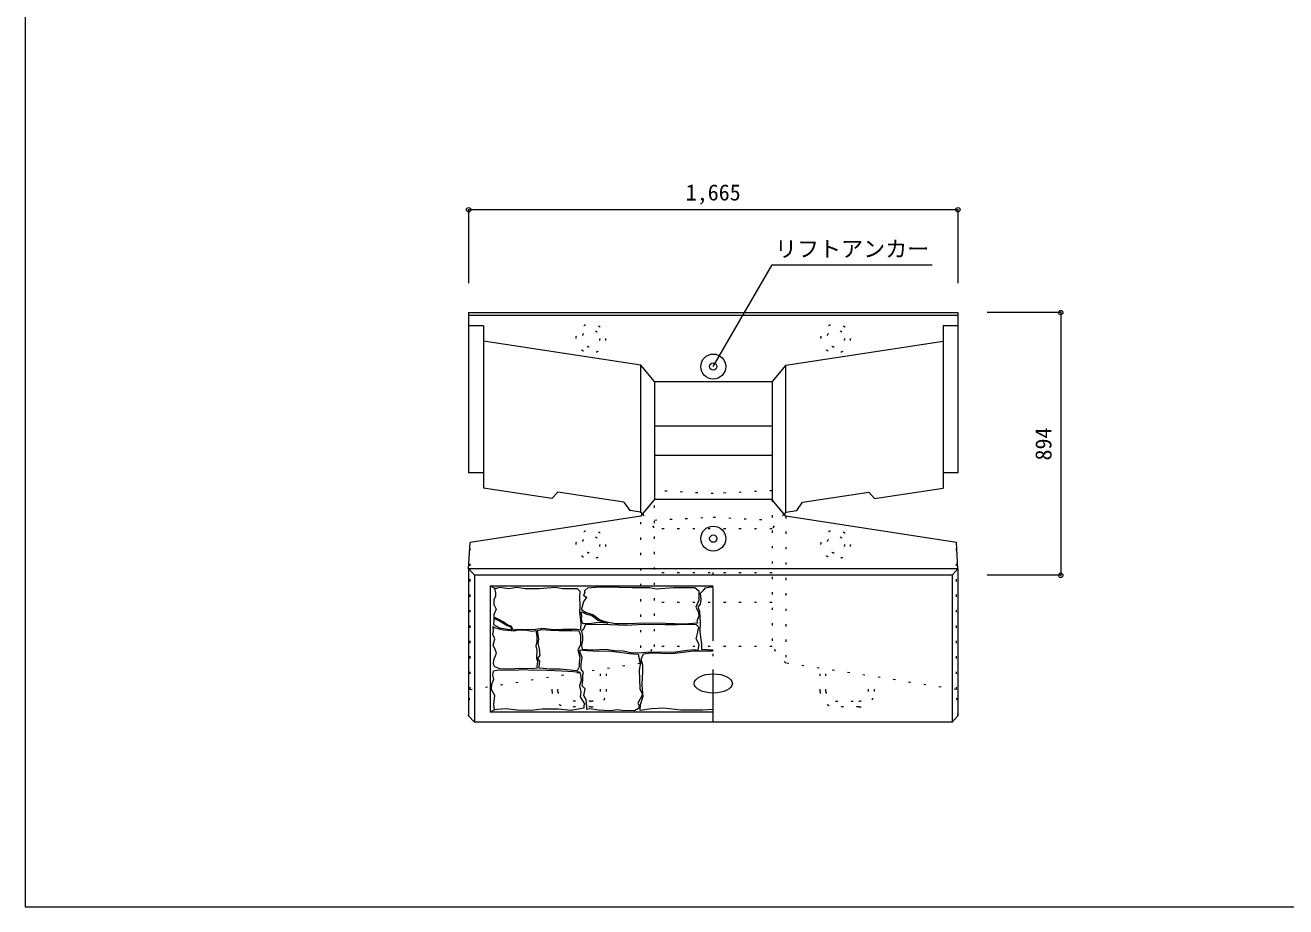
# Model space of a CAD drawing. Units: millimetres, scale not verified. Extents: x 165 to 8745, y 150 to 6150.
# Drawn here: x 165 to 4455, y 150 to 3150 of the extents above; entities that cross this region are included whole.
import ezdxf
from ezdxf.enums import TextEntityAlignment as Align

# ---------------------------------------------------------------- set-up
doc = ezdxf.new("R2010")
doc.units = ezdxf.units.MM
doc.header["$LTSCALE"] = 30
doc.header["$PDMODE"] = 32
doc.header["$PDSIZE"] = 15
doc.linetypes.add('DASHED_DOTTED', pattern=[9.25, 6, -1.5, 0.25, -1.5])
doc.linetypes.add('DOTTED', pattern=[1.75, 0.25, -1.5])
for name, color, linetype, lineweight in [('_0-0_', 7, 'Continuous', 18), ('_0-1_', 7, 'Continuous', 18), ('_0-2_', 4, 'Continuous', 9)]:
    doc.layers.add(name, color=color, linetype=linetype, lineweight=lineweight)
doc.styles.add('ＭＳ ゴシック', font='')
doc.styles.get('ＭＳ ゴシック').set_extended_font_data('MS Gothic')

msp = doc.modelspace()

# ---------------------------------------------------------------- linework, layer by layer
at = {"layer": '_0-0_'}
for p, q in [((165, 6150), (165, 150)), ((165, 150), (8745, 150))]:
    msp.add_line(p, q, dxfattribs=at)
at = {"layer": '_0-1_'}
for p, q in [((1674.09, 2172), (3339.09, 2172)), ((1674.09, 2172), (1674.09, 1627.28)), ((3339.09, 2162), (1674.09, 2162)), ((3339.09, 2172), (3339.09, 1627.28)), ((1724.09, 2127.28), (1674.09, 2127.28)), ((1724.09, 2127.28), (1724.09, 1574.92)), ((3339.09, 2127.28), (3289.09, 2127.28)), ((3289.09, 2127.28), (3289.09, 1574.92)), ((2259.99, 1993.11), (1724.09, 2074.92)), ((2753.19, 1993.11), (3289.09, 2074.92)), ((2306.59, 1937.21), (2259.99, 1993.11)), ((2259.99, 1493.11), (2259.99, 1993.11)), ((2753.19, 1993.11), (2706.59, 1937.21)), ((2753.19, 1493.11), (2753.19, 1993.11)), ((2306.59, 1937.21), (2306.59, 1535.15)), ((2706.59, 1936), (2306.59, 1936)), ((2706.59, 1937.21), (2706.59, 1535.15)), ((2706.59, 1786), (2306.59, 1786)), ((2706.59, 1686), (2306.59, 1686)), ((1724.09, 1627.28), (1674.09, 1627.28)), ((3339.09, 1627.28), (3289.09, 1627.28)), ((1957.59, 1539.28), (1724.09, 1574.92)), ((1957.59, 1539.28), (1977.59, 1561.23)), ((2202.59, 1526.88), (1977.59, 1561.23)), ((2810.59, 1526.88), (3035.59, 1561.23)), ((3035.59, 1561.23), (3055.59, 1539.28)), ((3055.59, 1539.28), (3289.09, 1574.92)), ((2202.59, 1526.88), (2222.59, 1498.82)), ((2259.99, 1479.25), (2306.59, 1535.15)), ((2706.59, 1536), (2306.59, 1536)), ((2753.19, 1479.25), (2706.59, 1535.15)), ((2790.59, 1498.82), (2810.59, 1526.88)), ((2259.99, 1479.25), (1679.09, 1389.8)), ((2259.99, 1493.11), (2222.59, 1498.82)), ((2265.77, 1486.18), (2259.99, 1493.11)), ((2753.19, 1493.11), (2747.41, 1486.18)), ((2753.19, 1493.11), (2790.59, 1498.82)), ((3334.09, 1389.8), (2753.19, 1479.25)), ((1674.09, 1300.36), (1679.09, 1389.8)), ((3339.09, 1300.36), (3334.09, 1389.8)), ((3339.09, 1300.36), (1674.09, 1300.36)), ((1674.09, 1300.36), (1674.09, 800.36)), ((1694.09, 1278), (1674.19, 1300.36)), ((3319.09, 1278), (3339.09, 1300.36)), ((3339.09, 1300.36), (3339.09, 800.36)), ((3319.09, 1278), (1694.09, 1278)), ((1694.09, 1278), (1694.09, 778)), ((3319.09, 1278), (3319.09, 778)), ((1747.03, 1242.17), (1747.03, 812.17)), ((1747.03, 1242.17), (1762.03, 1234.67)), ((1747.03, 1242.17), (2506.59, 1242.17)), ((1765.9, 1206.3), (1760.3, 1196.04)), ((1762.03, 1234.67), (1771.72, 1234.67)), ((1762.03, 1234.67), (1765.9, 1218.9)), ((1765.9, 1218.9), (1765.9, 1206.3)), ((1778.9, 1236.47), (1771.72, 1234.67)), ((1810.77, 1231.46), (1778.9, 1236.47)), ((1838.09, 1236.01), (1810.77, 1231.46)), ((1866.31, 1232.37), (1838.09, 1236.01)), ((1915.48, 1232.37), (1866.31, 1232.37)), ((1970.11, 1236.92), (1915.48, 1232.37)), ((1993.79, 1232.37), (1970.11, 1236.92)), ((2044.78, 1231.91), (1993.79, 1232.37)), ((2053.88, 1222.81), (2044.78, 1231.91)), ((2052.97, 1205.05), (2053.88, 1222.81)), ((2053.88, 1176.83), (2052.97, 1205.05)), ((2069.46, 1218.63), (2064.58, 1210.1)), ((2064.58, 1210.1), (2076.77, 1202.79)), ((2065.8, 1189.38), (2076.77, 1202.79)), ((2069.46, 1226.25), (2079.21, 1235.08)), ((2069.46, 1218.63), (2069.46, 1226.25)), ((2079.21, 1235.08), (2118.82, 1238.43)), ((2118.82, 1238.43), (2186.45, 1237.52)), ((2186.45, 1237.52), (2231.55, 1236.91)), ((2231.55, 1236.91), (2290.05, 1236.91)), ((2290.05, 1236.91), (2311.98, 1232.04)), ((2311.98, 1232.04), (2372.92, 1236.3)), ((2372.92, 1236.3), (2415.58, 1236.3)), ((2415.58, 1236.3), (2443.61, 1236.3)), ((2443.61, 1236.3), (2457.01, 1225.33)), ((2457.01, 1225.33), (2457.01, 1193.04)), ((2472.75, 1226.89), (2462.37, 1215.71)), ((2462.37, 1215.71), (2463.96, 1196.15)), ((2477.54, 1234.08), (2472.75, 1226.89)), ((2500.7, 1238.07), (2477.54, 1234.08)), ((2506.59, 1237.36), (2500.7, 1238.07)), ((1760.3, 1196.04), (1760.3, 1178.77)), ((1760.3, 1178.77), (1767.76, 1162.44)), ((1767.76, 1162.44), (1760.3, 1144.24)), ((2052.06, 1151.33), (2053.88, 1176.83)), ((2058.49, 1160.13), (2065.8, 1189.38)), ((2071.89, 1151.6), (2058.49, 1160.13)), ((2457.01, 1193.04), (2447.26, 1169.27)), ((2447.26, 1169.27), (2455.79, 1150.99)), ((2461.57, 1179.77), (2453.58, 1169.79)), ((2453.58, 1169.79), (2459.97, 1154.62)), ((2463.96, 1196.15), (2461.57, 1179.77)), ((1759.36, 1126.04), (1758.87, 1110.81)), ((1759.7, 1132.59), (1759.36, 1126.04)), ((1759.7, 1132.59), (1780.99, 1122.45)), ((1760.3, 1144.24), (1759.81, 1134.82)), ((1765.15, 1133.34), (1759.81, 1134.82)), ((1777.03, 1127.9), (1765.15, 1133.34)), ((1791.88, 1119.48), (1777.03, 1127.9)), ((1780.99, 1122.45), (1804.75, 1107.1)), ((1807.72, 1108.59), (1791.88, 1119.48)), ((2057.52, 1116.28), (2052.06, 1151.33)), ((2055.7, 1092.6), (2057.52, 1116.28)), ((2057.58, 1152.28), (2059.71, 1154.04)), ((2058.9, 1140.18), (2057.58, 1152.28)), ((2058.46, 1126.11), (2058.9, 1140.18)), ((2061.1, 1114.68), (2058.46, 1126.11)), ((2059.71, 1154.04), (2074.73, 1145.46)), ((2096.27, 1143.07), (2071.89, 1151.6)), ((2074.73, 1145.46), (2091.44, 1142.16)), ((2091.44, 1142.16), (2100.23, 1136.67)), ((2118.26, 1116.88), (2092.76, 1114.24)), ((2119.42, 1126.62), (2096.27, 1143.07)), ((2100.23, 1136.67), (2113.42, 1125.67)), ((2113.42, 1125.67), (2136.29, 1118.42)), ((2148.16, 1114.68), (2118.26, 1116.88)), ((2138.92, 1119.91), (2119.42, 1126.62)), ((2136.29, 1118.42), (2148.16, 1114.68)), ((2174.27, 1112.6), (2138.92, 1119.91)), ((2453.36, 1115.65), (2408.26, 1111.99)), ((2457.01, 1139.41), (2450.92, 1122.35)), ((2450.92, 1122.35), (2453.36, 1115.65)), ((2455.79, 1150.99), (2457.01, 1139.41)), ((2459.97, 1154.62), (2462.37, 1117.08)), ((2462.37, 1117.08), (2460.77, 1087.14)), ((1756.41, 1076.79), (1759.24, 1089.18)), ((1763.49, 1061.57), (1756.41, 1076.79)), ((1759.24, 1089.18), (1757.12, 1103.33)), ((1757.12, 1103.33), (1762.4, 1100.2)), ((1758.87, 1110.81), (1778.9, 1098.98)), ((1762.4, 1100.2), (1773.99, 1096.47)), ((1773.99, 1096.47), (1791.38, 1091.92)), ((1778.9, 1098.98), (1800.75, 1095.79)), ((1791.38, 1091.92), (1807.94, 1091.09)), ((1800.75, 1095.79), (1820.79, 1092.15)), ((1804.75, 1107.1), (1816.64, 1102.15)), ((1818.62, 1105.12), (1807.72, 1108.59)), ((1807.94, 1091.09), (1829.46, 1088.61)), ((1816.64, 1102.15), (1821.59, 1092.24)), ((1825.94, 1092.76), (1818.62, 1105.12)), ((1820.79, 1092.15), (1821.59, 1092.24)), ((1825.94, 1092.76), (1839.91, 1094.42)), ((1829.46, 1088.61), (1841.05, 1092.75)), ((1839.91, 1094.42), (1892.72, 1093.97)), ((1841.05, 1092.75), (1865.89, 1091.92)), ((1865.89, 1091.92), (1889.07, 1088.2)), ((1889.07, 1088.2), (1903.15, 1089.85)), ((1892.72, 1093.97), (1927.32, 1097.61)), ((1903.15, 1089.85), (1906.46, 1070.39)), ((1908.59, 1090.24), (1922.75, 1093.78)), ((1910.01, 1081.75), (1908.59, 1090.24)), ((1912.84, 1061.57), (1910.01, 1081.75)), ((1922.75, 1093.78), (1953.89, 1090.95)), ((1927.32, 1097.61), (1961.01, 1093.51)), ((1953.89, 1090.95), (1981.5, 1090.59)), ((1961.01, 1093.51), (1993.79, 1094.42)), ((1981.5, 1090.59), (2025.38, 1089.89)), ((1993.79, 1094.42), (2042.05, 1094.88)), ((2025.38, 1089.89), (2049.45, 1089.53)), ((2042.05, 1094.88), (2055.7, 1092.6)), ((2049.45, 1089.53), (2054.4, 1074.67)), ((2054.4, 1074.67), (2054.4, 1041.4)), ((2066.37, 1097.53), (2058.46, 1087.42)), ((2058.46, 1087.42), (2061.1, 1071.59)), ((2065.93, 1113.14), (2061.1, 1114.68)), ((2092.76, 1114.24), (2065.93, 1113.14)), ((2070.77, 1109.85), (2066.37, 1097.53)), ((2106.83, 1110.72), (2070.77, 1109.85)), ((2156.07, 1109.85), (2106.83, 1110.72)), ((2209.72, 1107.21), (2156.07, 1109.85)), ((2214.49, 1113.21), (2174.27, 1112.6)), ((2269.51, 1110.29), (2209.72, 1107.21)), ((2276.64, 1115.04), (2214.49, 1113.21)), ((2342.5, 1109.85), (2269.51, 1110.29)), ((2343.67, 1114.43), (2276.64, 1115.04)), ((2383.84, 1108.97), (2342.5, 1109.85)), ((2408.26, 1111.99), (2343.67, 1114.43)), ((2429.57, 1110.29), (2383.84, 1108.97)), ((2449.79, 1109.85), (2429.57, 1110.29)), ((2448.03, 1061.48), (2452.43, 1080.39)), ((2458.59, 1099.29), (2449.79, 1109.85)), ((2452.43, 1080.39), (2456.83, 1097.53)), ((2458.59, 1099.29), (2456.83, 1097.53)), ((2460.77, 1087.14), (2464.76, 1059.58)), ((1757.12, 1040.69), (1763.49, 1061.57)), ((1764.91, 1025.83), (1757.12, 1040.69)), ((1905.63, 1053.01), (1902.32, 1037.69)), ((1902.32, 1037.69), (1905.63, 1021.96)), ((1906.46, 1070.39), (1905.63, 1053.01)), ((1910.72, 1046.36), (1912.84, 1061.57)), ((1915.67, 1027.95), (1910.72, 1046.36)), ((2054.4, 1041.4), (2045.2, 1024.77)), ((2061.1, 1057.52), (2058.46, 1039.93)), ((2058.46, 1039.93), (2060.22, 1027.18)), ((2061.1, 1071.59), (2061.1, 1057.52)), ((2458.59, 1042.13), (2448.03, 1061.48)), ((2455.07, 1023.22), (2458.59, 1042.13)), ((2464.76, 1059.58), (2466.36, 1045.21)), ((2466.36, 1045.21), (2466.36, 1027.24)), ((1758.54, 975.22), (1759.95, 990.44)), ((1759.95, 990.44), (1768.45, 1013.09)), ((1768.45, 1013.09), (1764.91, 1025.83)), ((1905.63, 1021.96), (1904.7, 996.1)), ((1904.7, 996.1), (1908.95, 984.42)), ((1909.3, 995.04), (1917.09, 1006.01)), ((1916.38, 984.42), (1909.3, 995.04)), ((1917.09, 1006.01), (1915.67, 1027.95)), ((2045.2, 1024.77), (2052.28, 999.99)), ((2052.28, 999.99), (2050.15, 980.88)), ((2052.7, 1024.09), (2076.86, 1021.99)), ((2053.86, 1021.48), (2052.7, 1024.09)), ((2053.29, 1015.24), (2053.86, 1021.48)), ((2060.1, 998.79), (2053.29, 1015.24)), ((2056.7, 977.24), (2060.1, 998.79)), ((2060.22, 1027.18), (2095.39, 1024.98)), ((2076.86, 1021.99), (2116.78, 1020.42)), ((2095.39, 1024.98), (2142, 1026.3)), ((2116.78, 1020.42), (2146.2, 1020.94)), ((2142, 1026.3), (2171.02, 1022.35)), ((2146.2, 1020.94), (2187.17, 1016.22)), ((2171.02, 1022.35), (2200.04, 1020.59)), ((2187.17, 1016.22), (2221.84, 1011.49)), ((2200.04, 1020.59), (2226.42, 1015.31)), ((2221.84, 1011.49), (2251.25, 1009.91)), ((2226.42, 1015.31), (2255.44, 1013.99)), ((2251.25, 1009.91), (2257.56, 975.77)), ((2255.44, 1013.99), (2287.1, 1017.95)), ((2260.76, 993.16), (2269.57, 1010.78)), ((2267.36, 972.79), (2260.76, 993.16)), ((2269.57, 1010.78), (2293.79, 1014.08)), ((2287.1, 1017.95), (2371.52, 1016.63)), ((2293.79, 1014.08), (2365.36, 1012.43)), ((2365.36, 1012.43), (2403.9, 1016.28)), ((2371.52, 1016.63), (2408.46, 1022.35)), ((2403.9, 1016.28), (2440.24, 1021.24)), ((2408.46, 1022.35), (2441, 1025.42)), ((2440.24, 1021.24), (2506.59, 1021.24)), ((2441, 1025.42), (2455.07, 1023.22)), ((2466.36, 1027.24), (2506.59, 1024.64)), ((1756.41, 938.06), (1758.54, 952.57)), ((1763.14, 966.37), (1758.54, 975.22)), ((1758.54, 952.57), (1770.57, 955.76)), ((1780.12, 960.18), (1763.14, 966.37)), ((1770.57, 955.76), (1800.3, 956.46)), ((1813.04, 958.06), (1780.12, 960.18)), ((1800.3, 956.46), (1834.27, 955.76)), ((1849.14, 960.89), (1813.04, 958.06)), ((1834.27, 955.76), (1855.51, 957.53)), ((1892.67, 959.47), (1849.14, 960.89)), ((1855.51, 957.53), (1896.56, 955.05)), ((1907.18, 962.13), (1892.67, 959.47)), ((1896.56, 955.05), (1917.79, 956.46)), ((1908.95, 984.42), (1906.47, 966.2)), ((1906.47, 966.2), (1907.18, 962.13)), ((1913.55, 967.79), (1916.38, 984.42)), ((1914.25, 961.77), (1913.55, 967.79)), ((1929.12, 960.36), (1914.25, 961.77)), ((1917.79, 956.46), (1940.44, 955.76)), ((1948.94, 958.23), (1929.12, 960.36)), ((1940.44, 955.76), (1990.7, 953.28)), ((1985.04, 958.59), (1948.94, 958.23)), ((2043.78, 953.28), (1985.04, 958.59)), ((1990.7, 953.28), (2031.04, 951.16)), ((2031.04, 951.16), (2051.57, 949.39)), ((2050.15, 966.73), (2043.78, 953.28)), ((2050.15, 980.88), (2050.15, 966.73)), ((2051.57, 949.39), (2055.11, 940.54)), ((2056.7, 959.09), (2056.7, 977.24)), ((2064.64, 947.46), (2056.7, 959.09)), ((2062.94, 939.23), (2064.64, 947.46)), ((2257.56, 975.77), (2254.4, 953.71)), ((2254.4, 953.71), (2255.45, 926.39)), ((2265.16, 907.82), (2267.36, 949.11)), ((2267.36, 949.11), (2267.36, 972.79)), ((1751.46, 889.58), (1752.87, 907.63)), ((1752.87, 907.63), (1759.95, 924.26)), ((1759.95, 924.26), (1756.41, 938.06)), ((2056.52, 921.07), (2051.57, 901.96)), ((2051.57, 901.96), (2055.82, 881.79)), ((2055.11, 940.54), (2056.52, 921.07)), ((2060.1, 902.37), (2062.37, 919.67)), ((2070.88, 891.3), (2060.1, 902.37)), ((2062.37, 919.67), (2062.94, 939.23)), ((2255.45, 926.39), (2256.5, 892.25)), ((2266.26, 888), (2265.16, 907.82)), ((1763.49, 869.4), (1751.46, 889.58)), ((1759.95, 839.32), (1763.49, 869.4)), ((2055.82, 881.79), (2053.69, 864.45)), ((2053.69, 864.45), (2069.97, 838.61)), ((2065.77, 869.18), (2070.88, 891.3)), ((2074.28, 855.29), (2065.77, 869.18)), ((2265.96, 872.29), (2250.2, 842.88)), ((2256.5, 892.25), (2265.96, 872.29)), ((2258.56, 838.45), (2268.47, 867.08)), ((2268.47, 867.08), (2266.26, 888)), ((1762.03, 819.67), (1747.03, 812.17)), ((1762.03, 819.67), (1759.95, 839.32)), ((1772.69, 821.63), (1762.03, 819.67)), ((1799.59, 823.75), (1772.69, 821.63)), ((1839.23, 818.79), (1799.59, 823.75)), ((1885.23, 818.44), (1839.23, 818.79)), ((1924.16, 822.33), (1885.23, 818.44)), ((1978.67, 823.04), (1924.16, 822.33)), ((2023.26, 818.44), (1978.67, 823.04)), ((2047.32, 822.33), (2023.26, 818.44)), ((2066.43, 825.52), (2047.32, 822.33)), ((2066.43, 836.49), (2069.97, 838.61)), ((2066.43, 836.49), (2066.43, 825.52)), ((2075.81, 831.85), (2074.28, 855.29)), ((2076.86, 820.82), (2075.81, 831.85)), ((2086.32, 823.44), (2076.86, 820.82)), ((2114.68, 818.72), (2086.32, 823.44)), ((2157.75, 816.61), (2114.68, 818.72)), ((2179.82, 820.29), (2157.75, 816.61)), ((2196.62, 817.66), (2179.82, 820.29)), ((2238.65, 817.14), (2196.62, 817.66)), ((2252.3, 824.49), (2238.65, 817.14)), ((2250.2, 842.88), (2254.4, 834.47)), ((2254.4, 834.47), (2252.3, 824.49)), ((2257.45, 818.08), (2258.56, 838.45)), ((2296.24, 823.35), (2257.45, 818.08)), ((2338.12, 825.45), (2296.24, 823.35)), ((2396.77, 818.64), (2338.12, 825.45)), ((2471.11, 819.16), (2396.77, 818.64)), ((2506.59, 820.87), (2471.11, 819.16)), ((1674.09, 800.36), (1694.09, 778)), ((3319.09, 778), (1694.09, 778)), ((2506.59, 812.17), (1747.03, 812.17)), ((3319.09, 778), (3339.09, 800.36))]:
    msp.add_line(p, q, dxfattribs=at)
at = {"layer": '_0-1_', "linetype": 'DOTTED'}
for p, q in [((2506.59, 1555.99), (2306.59, 1565.99)), ((2706.59, 1565.99), (2506.59, 1555.99)), ((2306.59, 1035.15), (2306.59, 1535.15)), ((2706.59, 1535.15), (2706.59, 1035.15)), ((2259.99, 979.25), (2259.99, 1479.25)), ((2265.77, 1486.18), (2306.59, 1437.21)), ((2306.59, 1465.99), (2506.59, 1475.99)), ((2506.59, 1475.99), (2706.59, 1465.99)), ((2747.41, 1486.18), (2706.59, 1437.21)), ((2753.19, 1479.25), (2753.19, 979.25)), ((2706.59, 1436), (2306.59, 1436)), ((1679.09, 889.8), (1679.09, 1389.8)), ((3334.09, 889.8), (3334.09, 1389.8)), ((2706.59, 1286), (2306.59, 1286)), ((2706.59, 1186), (2306.59, 1186)), ((2259.99, 979.25), (2306.59, 1035.15)), ((2706.59, 1036), (2306.59, 1036)), ((2753.19, 979.25), (2706.59, 1035.15)), ((1679.09, 889.8), (2259.99, 979.25)), ((2123.09, 883), (2123.09, 958.17)), ((2143.09, 883), (2143.09, 961.25)), ((3334.09, 889.8), (2753.19, 979.25)), ((2870.09, 883), (2870.09, 961.25)), ((2890.09, 883), (2890.09, 958.17)), ((1958.09, 883), (1958.09, 932.76)), ((1978.09, 883), (1978.09, 935.84)), ((3035.09, 883), (3035.09, 935.84)), ((3055.09, 883), (3055.09, 932.76)), ((1674.09, 800.36), (1679.09, 889.8)), ((3339.09, 800.36), (3334.09, 889.8)), ((2090.09, 850), (2011.09, 850)), ((2090.09, 830), (2011.09, 830)), ((2923.09, 850), (3002.09, 850)), ((3002.09, 830), (2923.09, 830))]:
    msp.add_line(p, q, dxfattribs=at)
at = {"layer": '_0-1_', "linetype": 'DASHED_DOTTED'}
msp.add_line((2506.59, 778), (2506.59, 1300.36), dxfattribs=at)
at = {"layer": '_0-1_', "linetype": 'DOTTED'}
for centre, radius in [((2090.09, 2084), 50), ((2090.09, 2084), 30), ((2923.09, 2084), 50), ((2923.09, 2084), 30), ((2090.09, 1383), 50), ((2923.09, 1383), 50), ((2090.09, 1383), 30), ((2923.09, 1383), 30)]:
    msp.add_circle(centre, radius, dxfattribs=at)
at = {"layer": '_0-1_'}
for centre, radius in [((2506.59, 1988.5), 42.5), ((2506.59, 1988.5), 12.5), ((2506.59, 1402.86), 42.5), ((2506.59, 1402.86), 12.5)]:
    msp.add_circle(centre, radius, dxfattribs=at)
at = {"layer": '_0-1_', "linetype": 'DOTTED'}
for centre, radius, start, end in [((2011.09, 883), 53, 180, 270), ((2011.09, 883), 33, 180, 270), ((2090.09, 883), 53, 270, 0), ((2090.09, 883), 33, 270, 0), ((2923.09, 883), 53, 180, 270), ((2923.09, 883), 33, 180, 270), ((3002.09, 883), 53, 270, 0), ((3002.09, 883), 33, 270, 0)]:
    msp.add_arc(centre, radius, start, end, dxfattribs=at)
at = {"layer": '_0-1_'}
msp.add_ellipse((2506.59, 909.99), major_axis=(64.98, 0), ratio=0.5, dxfattribs=at)
at = {"layer": '_0-2_'}
for p, q in [((3339.09, 2522), (1674.09, 2522)), ((1674.09, 2522), (1674.09, 2272)), ((3339.09, 2522), (3339.09, 2272)), ((3689.09, 2172), (3439.09, 2172)), ((3689.09, 2172), (3689.09, 1278)), ((3689.09, 1278), (3439.09, 1278))]:
    msp.add_line(p, q, dxfattribs=at)
at = {"layer": '_0-2_', "color": 7, "lineweight": 18}
for p, q in [((2506.59, 1988.5), (2706.59, 2334.91)), ((2706.59, 2334.91), (3251.59, 2334.91))]:
    msp.add_line(p, q, dxfattribs=at)
at = {"layer": '_0-2_'}
for p in [(1674.09, 2522), (3339.09, 2522), (3689.09, 2172), (3689.09, 1278)]:
    msp.add_point(p, dxfattribs=at)

# ---------------------------------------------------------------- texts
at = {"layer": '_0-2_', "style": 'ＭＳ ゴシック'}
for s, p in [('1,665', (2412.84, 2537)), ('リフトアンカー', (2716.59, 2344.91))]:
    msp.add_text(s, height=54.99, dxfattribs=at).set_placement(p, align=Align.BOTTOM_LEFT)
msp.add_text('894', height=54.99, rotation=90, dxfattribs=at).set_placement((3674.09, 1668.75), align=Align.BOTTOM_LEFT)

doc.saveas('drawing.dxf')
